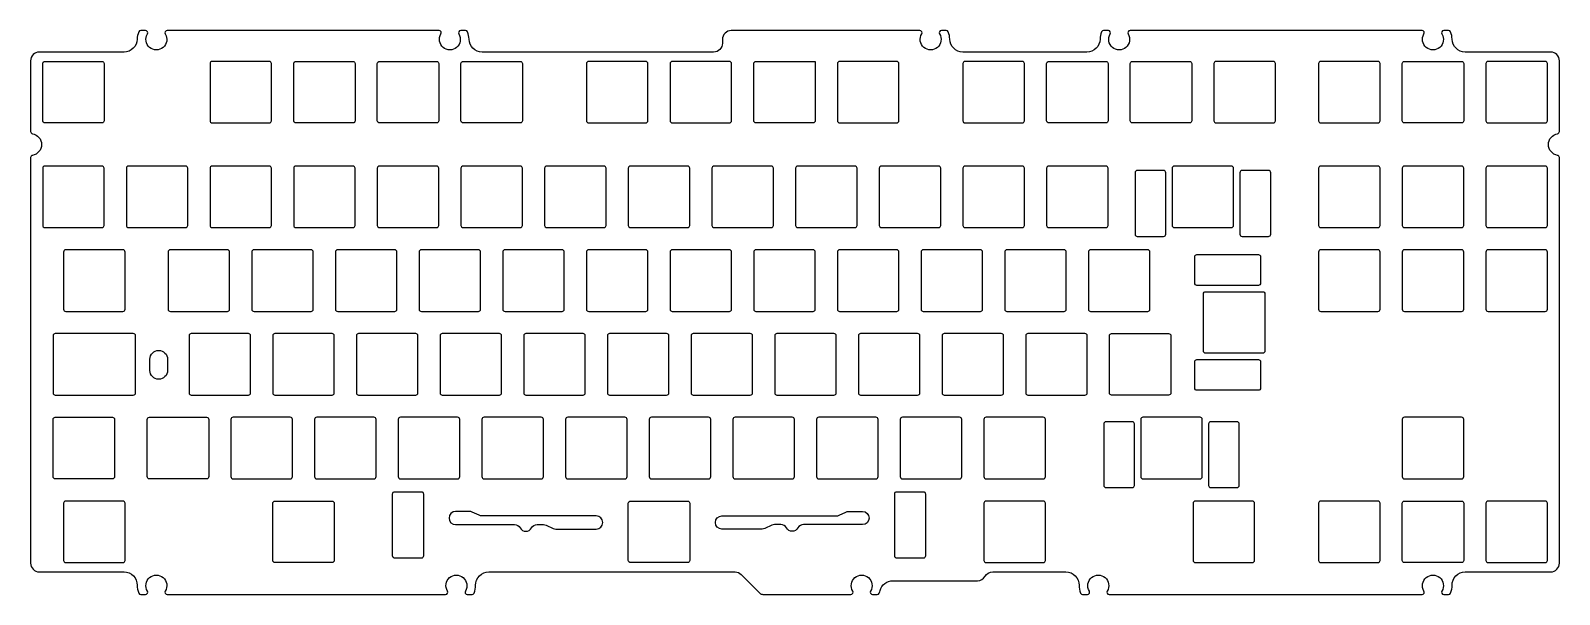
# Model space of a CAD drawing. Header units: millimetres. Extents: x -148 to 201, y -118 to 11.
import ezdxf

# ---------------------------------------------------------------- set-up
doc = ezdxf.new("R2010")
doc.units = ezdxf.units.MM
doc.layers.get('0').update_dxf_attribs({"linetype": 'CONTINUOUS'})

msp = doc.modelspace()

# ---------------------------------------------------------------- linework, layer by layer
for points in [[(-120.97, 9.77, 0.585348), (-121.4, 10.53), (-122.5, 10.53, 0.30176), (-122.96, 10.23, 0.095983), (-123.3, 8.6, -0.409607), (-126.3, 5.65), (-145.58, 5.65, 0.414214), (-147.57, 3.65), (-147.57, -12.42, 0.365977), (-147.16, -12.92, -0.845154), (-147.16, -17.85, 0.365977), (-147.57, -18.34), (-147.57, -110.61, 0.414214), (-145.58, -112.61), (-126.3, -112.61, -0.418835), (-123.3, -115.66, 0.103938), (-122.96, -117.42, 0.30176), (-122.5, -117.73), (-121.4, -117.73, 0.585348), (-120.97, -116.97, -1.780885), (-116.9, -116.97, 0.585348), (-116.48, -117.73), (-53.07, -117.73, 0.585348), (-52.64, -116.97, -1.780885), (-48.58, -116.97, 0.585348), (-48.15, -117.73), (-47.05, -117.73, 0.30176), (-46.59, -117.42, 0.103938), (-46.24, -115.66, -0.418835), (-43.24, -112.61), (12.82, -112.61, -0.198912), (14.24, -113.2), (18.47, -117.44, 0.198912), (19.18, -117.73), (39.2, -117.73, 0.585348), (39.63, -116.97, -1.780885), (43.69, -116.97, 0.585348), (44.12, -117.73), (45.22, -117.73, 0.30176), (45.68, -117.42, 0.034978), (45.88, -116.85, -0.34033), (48.78, -114.61), (68.02, -114.61, 0.267949), (69.76, -113.61, -0.267949), (71.49, -112.61), (88.17, -112.61, -0.418835), (91.17, -115.66, 0.103938), (91.51, -117.42, 0.30176), (91.97, -117.73), (93.08, -117.73, 0.585348), (93.5, -116.97, -1.780885), (97.57, -116.97, 0.585348), (98, -117.73), (169.28, -117.73, 0.585348), (169.7, -116.97, -1.780885), (173.77, -116.97, 0.585348), (174.2, -117.73), (175.3, -117.73, 0.30176), (175.76, -117.42, 0.103938), (176.1, -115.66, -0.418835), (179.1, -112.61), (198.54, -112.61, 0.414214), (200.54, -110.61), (200.54, -18.34, 0.365977), (200.12, -17.85, -0.845154), (200.12, -12.92, 0.365977), (200.54, -12.42), (200.54, 3.65, 0.414214), (198.54, 5.65), (179.1, 5.65, -0.409607), (176.1, 8.6, 0.095983), (175.76, 10.23, 0.30176), (175.3, 10.53), (174.2, 10.53, 0.585348), (173.77, 9.77, -1.780885), (169.7, 9.77, 0.585348), (169.28, 10.53), (102.76, 10.53, 0.585348), (102.33, 9.77, -1.780885), (98.27, 9.77, 0.585348), (97.84, 10.53), (96.74, 10.53, 0.30176), (96.28, 10.23, 0.095983), (95.94, 8.6, -0.409607), (92.94, 5.65), (64.72, 5.65, -0.409607), (61.72, 8.6, 0.095983), (61.38, 10.23, 0.30176), (60.92, 10.53), (59.82, 10.53, 0.585348), (59.39, 9.77, -1.780885), (55.33, 9.77, 0.585348), (54.9, 10.53), (11.96, 10.53, 0.414214), (9.96, 8.53), (9.96, 7.65, -0.414214), (7.96, 5.65), (-44.74, 5.65, -0.409607), (-47.74, 8.6, 0.095983), (-48.08, 10.23, 0.30176), (-48.54, 10.53), (-49.64, 10.53, 0.585348), (-50.07, 9.77, -1.780885), (-54.13, 9.77, 0.585348), (-54.56, 10.53), (-116.48, 10.53, 0.585348), (-116.9, 9.77, -1.780885)], [(-144.82, -9.98), (-144.82, 3.02, -0.414214), (-144.32, 3.52), (-131.32, 3.52, -0.414214), (-130.82, 3.02), (-130.82, -9.98, -0.414214), (-131.32, -10.48), (-144.32, -10.48, -0.414214)], [(-106.22, 3.52, 0.414214), (-106.72, 3.02), (-106.72, -9.98, 0.414214), (-106.22, -10.48), (-93.22, -10.48, 0.414214), (-92.72, -9.98), (-92.72, 3.02, 0.414214), (-93.22, 3.52)], [(-87.67, 3.02, -0.414214), (-87.17, 3.52), (-74.18, 3.52, -0.414214), (-73.67, 3.02), (-73.67, -9.98, -0.414214), (-74.18, -10.48), (-87.17, -10.48, -0.414214), (-87.67, -9.98)], [(-68.12, 3.52), (-55.12, 3.52, -0.414214), (-54.62, 3.02), (-54.62, -9.98, -0.414214), (-55.12, -10.48), (-68.12, -10.48, -0.414214), (-68.62, -9.98), (-68.62, 3.02, -0.414214)], [(-49.07, -10.48, -0.414214), (-49.57, -9.98), (-49.57, 3.02, -0.414214), (-49.07, 3.52), (-36.07, 3.52, -0.414214), (-35.57, 3.02), (-35.57, -9.98, -0.414214), (-36.07, -10.48)], [(-21, -9.98, 0.414214), (-20.5, -10.48), (-7.5, -10.48, 0.414214), (-7, -9.98), (-7, 3.02, 0.414214), (-7.5, 3.52), (-20.5, 3.52, 0.414214), (-21, 3.02)], [(11.55, -10.48, 0.414214), (12.05, -9.98), (12.05, 3.02, 0.414214), (11.55, 3.52), (-1.45, 3.52, 0.414214), (-1.95, 3.02), (-1.95, -9.98, 0.414214), (-1.45, -10.48)], [(31.1, -9.98, -0.414214), (30.6, -10.48), (17.6, -10.48, -0.414214), (17.1, -9.98), (17.1, 3.02, -0.414214), (17.6, 3.52), (31.1, 3.52)], [(49.65, -10.48, 0.414214), (50.15, -9.98), (50.15, 3.02, 0.414214), (49.65, 3.52), (36.65, 3.52, 0.414214), (36.15, 3.02), (36.15, -9.98, 0.414214), (36.65, -10.48)], [(64.72, -9.98, 0.414214), (65.23, -10.48), (78.23, -10.48, 0.414214), (78.73, -9.98), (78.73, 3.02, 0.414214), (78.23, 3.52), (65.23, 3.52, 0.414214), (64.72, 3.02)], [(83.78, -9.98), (83.78, 3.02, -0.414214), (84.28, 3.52), (97.28, 3.52, -0.414214), (97.78, 3.02), (97.78, -9.98, -0.414214), (97.28, -10.48), (84.28, -10.48, -0.414214)], [(103.33, 3.52), (116.33, 3.52, -0.414214), (116.83, 3.02), (116.83, -9.98, -0.414214), (116.33, -10.48), (103.33, -10.48, -0.414214), (102.83, -9.98), (102.83, 3.02, -0.414214)], [(122.38, -10.48), (135.38, -10.48, 0.414214), (135.88, -9.98), (135.88, 3.02, 0.414214), (135.38, 3.52), (122.38, 3.52, 0.414214), (121.88, 3.02), (121.88, -9.98, 0.414214)], [(145.69, 3.02), (145.69, -9.98, 0.414214), (146.19, -10.48), (159.19, -10.48, 0.414214), (159.69, -9.98), (159.69, 3.02, 0.414214), (159.19, 3.52), (146.19, 3.52, 0.414214)], [(178.74, -9.98, -0.414214), (178.24, -10.48), (165.24, -10.48, -0.414214), (164.74, -9.98), (164.74, 3.02, -0.414214), (165.24, 3.52), (178.24, 3.52, -0.414214), (178.74, 3.02)], [(184.29, -10.48), (197.29, -10.48, 0.414214), (197.79, -9.98), (197.79, 3.02, 0.414214), (197.29, 3.52), (184.29, 3.52, 0.414214), (183.79, 3.02), (183.79, -9.98, 0.414214)], [(-130.82, -20.79, 0.414214), (-131.32, -20.29), (-144.32, -20.29, 0.414214), (-144.82, -20.79), (-144.82, -33.79, 0.414214), (-144.32, -34.29), (-131.32, -34.29, 0.414214), (-130.82, -33.79)], [(-125.27, -20.29, 0.414214), (-125.77, -20.79), (-125.77, -33.79, 0.414214), (-125.27, -34.29), (-112.27, -34.29, 0.414214), (-111.77, -33.79), (-111.77, -20.79, 0.414214), (-112.27, -20.29)], [(-93.22, -20.29), (-106.22, -20.29, 0.414214), (-106.72, -20.79), (-106.72, -33.79, 0.414214), (-106.22, -34.29), (-93.22, -34.29, 0.414214), (-92.72, -33.79), (-92.72, -20.79, 0.414214)], [(-73.67, -33.79), (-73.67, -20.79, 0.414214), (-74.18, -20.29), (-87.17, -20.29, 0.414214), (-87.67, -20.79), (-87.67, -33.79, 0.414214), (-87.17, -34.29), (-74.18, -34.29, 0.414214)], [(-55.12, -34.29, 0.414214), (-54.62, -33.79), (-54.62, -20.79, 0.414214), (-55.12, -20.29), (-68.12, -20.29, 0.414214), (-68.62, -20.79), (-68.62, -33.79, 0.414214), (-68.12, -34.29)], [(-36.07, -20.29), (-49.07, -20.29, 0.414214), (-49.57, -20.79), (-49.57, -33.79, 0.414214), (-49.07, -34.29), (-36.07, -34.29, 0.414214), (-35.57, -33.79), (-35.57, -20.79, 0.414214)], [(-30.52, -20.79), (-30.52, -33.79, 0.414214), (-30.02, -34.29), (-17.02, -34.29, 0.414214), (-16.52, -33.79), (-16.52, -20.79, 0.414214), (-17.02, -20.29), (-30.02, -20.29, 0.414214)], [(-10.97, -34.29), (2.03, -34.29, 0.414214), (2.53, -33.79), (2.53, -20.79, 0.414214), (2.03, -20.29), (-10.97, -20.29, 0.414214), (-11.47, -20.79), (-11.47, -33.79, 0.414214)], [(21.57, -20.79, 0.414214), (21.08, -20.29), (8.08, -20.29, 0.414214), (7.58, -20.79), (7.58, -33.79, 0.414214), (8.08, -34.29), (21.08, -34.29, 0.414214), (21.57, -33.79)], [(40.13, -20.29), (27.13, -20.29, 0.414214), (26.62, -20.79), (26.62, -33.79, 0.414214), (27.13, -34.29), (40.13, -34.29, 0.414214), (40.63, -33.79), (40.63, -20.79, 0.414214)], [(59.18, -34.29, 0.414214), (59.68, -33.79), (59.68, -20.79, 0.414214), (59.18, -20.29), (46.18, -20.29, 0.414214), (45.68, -20.79), (45.68, -33.79, 0.414214), (46.18, -34.29)], [(78.23, -20.29), (65.23, -20.29, 0.414214), (64.72, -20.79), (64.72, -33.79, 0.414214), (65.23, -34.29), (78.23, -34.29, 0.414214), (78.73, -33.79), (78.73, -20.79, 0.414214)], [(97.78, -33.79), (97.78, -20.79, 0.414214), (97.28, -20.29), (84.28, -20.29, 0.414214), (83.78, -20.79), (83.78, -33.79, 0.414214), (84.28, -34.29), (97.28, -34.29, 0.414214)], [(125.85, -20.29), (112.85, -20.29, 0.414214), (112.35, -20.79), (112.35, -33.79, 0.414214), (112.85, -34.29), (125.85, -34.29, 0.414214), (126.35, -33.79), (126.35, -20.79, 0.414214)], [(146.19, -20.29, 0.414214), (145.69, -20.79), (145.69, -33.79, 0.414214), (146.19, -34.29), (159.19, -34.29, 0.414214), (159.69, -33.79), (159.69, -20.79, 0.414214), (159.19, -20.29)], [(178.74, -33.79), (178.74, -20.79, 0.414214), (178.24, -20.29), (165.24, -20.29, 0.414214), (164.74, -20.79), (164.74, -33.79, 0.414214), (165.24, -34.29), (178.24, -34.29, 0.414214)], [(184.29, -34.29), (197.29, -34.29, 0.414214), (197.79, -33.79), (197.79, -20.79, 0.414214), (197.29, -20.29), (184.29, -20.29, 0.414214), (183.79, -20.79), (183.79, -33.79, 0.414214)], [(110.91, -21.79, 0.414214), (110.41, -21.29), (104.41, -21.29, 0.414214), (103.91, -21.79), (103.91, -35.79, 0.414214), (104.41, -36.29), (110.41, -36.29, 0.414214), (110.91, -35.79)], [(128.29, -21.29, 0.414214), (127.79, -21.79), (127.79, -35.79, 0.414214), (128.29, -36.29), (134.29, -36.29, 0.414214), (134.79, -35.79), (134.79, -21.79, 0.414214), (134.29, -21.29)], [(-139.56, -53.34), (-126.56, -53.34, 0.414214), (-126.06, -52.84), (-126.06, -39.84, 0.414214), (-126.56, -39.34), (-139.56, -39.34, 0.414214), (-140.06, -39.84), (-140.06, -52.84, 0.414214)], [(-102.25, -39.84, 0.414214), (-102.75, -39.34), (-115.75, -39.34, 0.414214), (-116.25, -39.84), (-116.25, -52.84, 0.414214), (-115.75, -53.34), (-102.75, -53.34, 0.414214), (-102.25, -52.84)], [(-83.7, -53.34, 0.414214), (-83.2, -52.84), (-83.2, -39.84, 0.414214), (-83.7, -39.34), (-96.7, -39.34, 0.414214), (-97.2, -39.84), (-97.2, -52.84, 0.414214), (-96.7, -53.34)], [(-77.65, -39.34, 0.414214), (-78.15, -39.84), (-78.15, -52.84, 0.414214), (-77.65, -53.34), (-64.65, -53.34, 0.414214), (-64.15, -52.84), (-64.15, -39.84, 0.414214), (-64.65, -39.34)], [(-59.1, -39.84), (-59.1, -52.84, 0.414214), (-58.6, -53.34), (-45.6, -53.34, 0.414214), (-45.1, -52.84), (-45.1, -39.84, 0.414214), (-45.6, -39.34), (-58.6, -39.34, 0.414214)], [(-39.55, -53.34), (-26.55, -53.34, 0.414214), (-26.05, -52.84), (-26.05, -39.84, 0.414214), (-26.55, -39.34), (-39.55, -39.34, 0.414214), (-40.05, -39.84), (-40.05, -52.84, 0.414214)], [(-21, -39.84), (-21, -52.84, 0.414214), (-20.5, -53.34), (-7.5, -53.34, 0.414214), (-7, -52.84), (-7, -39.84, 0.414214), (-7.5, -39.34), (-20.5, -39.34, 0.414214)], [(-1.95, -52.84, 0.414214), (-1.45, -53.34), (11.55, -53.34, 0.414214), (12.05, -52.84), (12.05, -39.84, 0.414214), (11.55, -39.34), (-1.45, -39.34, 0.414214), (-1.95, -39.84)], [(30.6, -53.34, 0.414214), (31.1, -52.84), (31.1, -39.84, 0.414214), (30.6, -39.34), (17.6, -39.34, 0.414214), (17.1, -39.84), (17.1, -52.84, 0.414214), (17.6, -53.34)], [(49.65, -53.34, 0.414214), (50.15, -52.84), (50.15, -39.84, 0.414214), (49.65, -39.34), (36.65, -39.34, 0.414214), (36.15, -39.84), (36.15, -52.84, 0.414214), (36.65, -53.34)], [(68.7, -53.34, 0.414214), (69.2, -52.84), (69.2, -39.84, 0.414214), (68.7, -39.34), (55.7, -39.34, 0.414214), (55.2, -39.84), (55.2, -52.84, 0.414214), (55.7, -53.34)], [(88.25, -39.84, 0.414214), (87.75, -39.34), (74.75, -39.34, 0.414214), (74.25, -39.84), (74.25, -52.84, 0.414214), (74.75, -53.34), (87.75, -53.34, 0.414214), (88.25, -52.84)], [(93.3, -52.84, 0.414214), (93.8, -53.34), (106.8, -53.34, 0.414214), (107.3, -52.84), (107.3, -39.84, 0.414214), (106.8, -39.34), (93.8, -39.34, 0.414214), (93.3, -39.84)], [(131.99, -47.42), (117.99, -47.42, -0.414214), (117.49, -46.92), (117.49, -40.92, -0.414214), (117.99, -40.42), (131.99, -40.42, -0.414214), (132.49, -40.92), (132.49, -46.92, -0.414214)], [(159.19, -39.34), (146.19, -39.34, 0.414214), (145.69, -39.84), (145.69, -52.84, 0.414214), (146.19, -53.34), (159.19, -53.34, 0.414214), (159.69, -52.84), (159.69, -39.84, 0.414214)], [(165.24, -53.34), (178.24, -53.34, 0.414214), (178.74, -52.84), (178.74, -39.84, 0.414214), (178.24, -39.34), (165.24, -39.34, 0.414214), (164.74, -39.84), (164.74, -52.84, 0.414214)], [(183.79, -52.84, 0.414214), (184.29, -53.34), (197.29, -53.34, 0.414214), (197.79, -52.84), (197.79, -39.84, 0.414214), (197.29, -39.34), (184.29, -39.34, 0.414214), (183.79, -39.84)], [(133.49, -62.36, -0.414214), (132.99, -62.86), (119.99, -62.86, -0.414214), (119.49, -62.36), (119.49, -49.36, -0.414214), (119.99, -48.86), (132.99, -48.86, -0.414214), (133.49, -49.36)], [(-123.68, -71.89), (-123.68, -58.89, 0.414214), (-124.18, -58.39), (-141.94, -58.39, 0.414214), (-142.44, -58.89), (-142.44, -71.89, 0.414214), (-141.94, -72.39), (-124.18, -72.39, 0.414214)], [(-97.49, -58.89, 0.414214), (-97.99, -58.39), (-110.99, -58.39, 0.414214), (-111.49, -58.89), (-111.49, -71.89, 0.414214), (-110.99, -72.39), (-97.99, -72.39, 0.414214), (-97.49, -71.89)], [(-91.94, -72.39), (-78.94, -72.39, 0.414214), (-78.44, -71.89), (-78.44, -58.89, 0.414214), (-78.94, -58.39), (-91.94, -58.39, 0.414214), (-92.44, -58.89), (-92.44, -71.89, 0.414214)], [(-73.39, -58.89), (-73.39, -71.89, 0.414214), (-72.89, -72.39), (-59.89, -72.39, 0.414214), (-59.39, -71.89), (-59.39, -58.89, 0.414214), (-59.89, -58.39), (-72.89, -58.39, 0.414214)], [(-40.34, -71.89), (-40.34, -58.89, 0.414214), (-40.84, -58.39), (-53.84, -58.39, 0.414214), (-54.34, -58.89), (-54.34, -71.89, 0.414214), (-53.84, -72.39), (-40.84, -72.39, 0.414214)], [(-21.29, -71.89), (-21.29, -58.89, 0.414214), (-21.79, -58.39), (-34.79, -58.39, 0.414214), (-35.29, -58.89), (-35.29, -71.89, 0.414214), (-34.79, -72.39), (-21.79, -72.39, 0.414214)], [(-15.74, -72.39), (-2.74, -72.39, 0.414214), (-2.24, -71.89), (-2.24, -58.89, 0.414214), (-2.74, -58.39), (-15.74, -58.39, 0.414214), (-16.24, -58.89), (-16.24, -71.89, 0.414214)], [(16.31, -72.39, 0.414214), (16.81, -71.89), (16.81, -58.89, 0.414214), (16.31, -58.39), (3.31, -58.39, 0.414214), (2.81, -58.89), (2.81, -71.89, 0.414214), (3.31, -72.39)], [(35.86, -58.89, 0.414214), (35.36, -58.39), (22.36, -58.39, 0.414214), (21.86, -58.89), (21.86, -71.89, 0.414214), (22.36, -72.39), (35.36, -72.39, 0.414214), (35.86, -71.89)], [(54.91, -58.89, 0.414214), (54.41, -58.39), (41.41, -58.39, 0.414214), (40.91, -58.89), (40.91, -71.89, 0.414214), (41.41, -72.39), (54.41, -72.39, 0.414214), (54.91, -71.89)], [(73.46, -72.39, 0.414214), (73.96, -71.89), (73.96, -58.89, 0.414214), (73.46, -58.39), (60.46, -58.39, 0.414214), (59.96, -58.89), (59.96, -71.89, 0.414214), (60.46, -72.39)], [(79.01, -58.89), (79.01, -71.89, 0.414214), (79.51, -72.39), (92.51, -72.39, 0.414214), (93.01, -71.89), (93.01, -58.89, 0.414214), (92.51, -58.39), (79.51, -58.39, 0.414214)], [(111.56, -58.39, -0.414214), (112.06, -58.89), (112.06, -71.89, -0.414214), (111.56, -72.39), (98.56, -72.39, -0.414214), (98.06, -71.89), (98.06, -58.89, -0.414214), (98.56, -58.39)], [(-116.39, -64.23), (-116.39, -66.78, -1), (-120.39, -66.78), (-120.39, -64.23, -1)], [(131.99, -64.3, -0.414214), (132.49, -64.8), (132.49, -70.8, -0.414214), (131.99, -71.3), (117.99, -71.3, -0.414214), (117.49, -70.8), (117.49, -64.8, -0.414214), (117.99, -64.3)], [(-142.44, -77.94, -0.414214), (-141.94, -77.44), (-128.94, -77.44, -0.414214), (-128.44, -77.94), (-128.44, -90.94, -0.414214), (-128.94, -91.44), (-141.94, -91.44, -0.414214), (-142.44, -90.94)], [(-120.51, -77.44), (-107.51, -77.44, -0.414214), (-107.01, -77.94), (-107.01, -90.94, -0.414214), (-107.51, -91.44), (-120.51, -91.44, -0.414214), (-121.01, -90.94), (-121.01, -77.94, -0.414214)], [(-101.46, -77.44, 0.414214), (-101.96, -77.94), (-101.96, -90.94, 0.414214), (-101.46, -91.44), (-88.46, -91.44, 0.414214), (-87.96, -90.94), (-87.96, -77.94, 0.414214), (-88.46, -77.44)], [(-68.91, -77.94, 0.414214), (-69.41, -77.44), (-82.41, -77.44, 0.414214), (-82.91, -77.94), (-82.91, -90.94, 0.414214), (-82.41, -91.44), (-69.41, -91.44, 0.414214), (-68.91, -90.94)], [(-63.36, -91.44), (-50.36, -91.44, 0.414214), (-49.86, -90.94), (-49.86, -77.94, 0.414214), (-50.36, -77.44), (-63.36, -77.44, 0.414214), (-63.86, -77.94), (-63.86, -90.94, 0.414214)], [(-30.81, -77.94, 0.414214), (-31.31, -77.44), (-44.31, -77.44, 0.414214), (-44.81, -77.94), (-44.81, -90.94, 0.414214), (-44.31, -91.44), (-31.31, -91.44, 0.414214), (-30.81, -90.94)], [(-11.76, -77.94, 0.414214), (-12.26, -77.44), (-25.26, -77.44, 0.414214), (-25.76, -77.94), (-25.76, -90.94, 0.414214), (-25.26, -91.44), (-12.26, -91.44, 0.414214), (-11.76, -90.94)], [(7.29, -77.94, 0.414214), (6.79, -77.44), (-6.21, -77.44, 0.414214), (-6.71, -77.94), (-6.71, -90.94, 0.414214), (-6.21, -91.44), (6.79, -91.44, 0.414214), (7.29, -90.94)], [(25.84, -77.44), (12.84, -77.44, 0.414214), (12.34, -77.94), (12.34, -90.94, 0.414214), (12.84, -91.44), (25.84, -91.44, 0.414214), (26.34, -90.94), (26.34, -77.94, 0.414214)], [(31.89, -77.44, 0.414214), (31.39, -77.94), (31.39, -90.94, 0.414214), (31.89, -91.44), (44.89, -91.44, 0.414214), (45.39, -90.94), (45.39, -77.94, 0.414214), (44.89, -77.44)], [(63.94, -91.44, 0.414214), (64.44, -90.94), (64.44, -77.94, 0.414214), (63.94, -77.44), (50.94, -77.44, 0.414214), (50.44, -77.94), (50.44, -90.94, 0.414214), (50.94, -91.44)], [(82.99, -91.44, 0.414214), (83.49, -90.94), (83.49, -77.94, 0.414214), (82.99, -77.44), (69.99, -77.44, 0.414214), (69.49, -77.94), (69.49, -90.94, 0.414214), (69.99, -91.44)], [(103.27, -78.44), (97.27, -78.44, 0.414214), (96.77, -78.94), (96.77, -92.94, 0.414214), (97.27, -93.44), (103.27, -93.44, 0.414214), (103.77, -92.94), (103.77, -78.94, 0.414214)], [(105.71, -91.44), (118.71, -91.44, 0.414214), (119.21, -90.94), (119.21, -77.94, 0.414214), (118.71, -77.44), (105.71, -77.44, 0.414214), (105.21, -77.94), (105.21, -90.94, 0.414214)], [(127.64, -78.94, 0.414214), (127.14, -78.44), (121.14, -78.44, 0.414214), (120.64, -78.94), (120.64, -92.94, 0.414214), (121.14, -93.44), (127.14, -93.44, 0.414214), (127.64, -92.94)], [(178.74, -90.94), (178.74, -77.94, 0.414214), (178.24, -77.44), (165.24, -77.44, 0.414214), (164.74, -77.94), (164.74, -90.94, 0.414214), (165.24, -91.44), (178.24, -91.44, 0.414214)], [(-140.06, -96.99), (-140.06, -109.99, 0.414214), (-139.56, -110.49), (-126.56, -110.49, 0.414214), (-126.06, -109.99), (-126.06, -96.99, 0.414214), (-126.56, -96.49), (-139.56, -96.49, 0.414214)], [(-92.44, -109.99), (-92.44, -96.99, -0.414214), (-91.94, -96.49), (-78.94, -96.49, -0.414214), (-78.44, -96.99), (-78.44, -109.99, -0.414214), (-78.94, -110.49), (-91.94, -110.49, -0.414214)], [(-64.62, -94.36), (-58.62, -94.36, -0.414214), (-58.12, -94.86), (-58.12, -108.99, -0.414214), (-58.62, -109.49), (-64.62, -109.49, -0.414214), (-65.13, -108.99), (-65.13, -94.86, -0.414214)], [(-11.47, -109.99), (-11.47, -96.99, -0.414214), (-10.97, -96.49), (2.03, -96.49, -0.414214), (2.53, -96.99), (2.53, -109.99, -0.414214), (2.03, -110.49), (-10.97, -110.49, -0.414214)], [(49.68, -94.36), (55.68, -94.36, -0.414214), (56.18, -94.86), (56.18, -108.99, -0.414214), (55.68, -109.49), (49.68, -109.49, -0.414214), (49.18, -108.99), (49.18, -94.86, -0.414214)], [(82.99, -110.49, 0.414214), (83.49, -109.99), (83.49, -96.99, 0.414214), (82.99, -96.49), (69.99, -96.49, 0.414214), (69.49, -96.99), (69.49, -109.99, 0.414214), (69.99, -110.49)], [(131.11, -96.99, 0.414214), (130.61, -96.49), (117.61, -96.49, 0.414214), (117.11, -96.99), (117.11, -109.99, 0.414214), (117.61, -110.49), (130.61, -110.49, 0.414214), (131.11, -109.99)], [(159.69, -109.99), (159.69, -96.99, 0.414214), (159.19, -96.49), (146.19, -96.49, 0.414214), (145.69, -96.99), (145.69, -109.99, 0.414214), (146.19, -110.49), (159.19, -110.49, 0.414214)], [(178.24, -110.49), (165.24, -110.49, -0.414214), (164.74, -109.99), (164.74, -96.99, -0.414214), (165.24, -96.49), (178.24, -96.49, -0.414214), (178.74, -96.99), (178.74, -109.99, -0.414214)], [(197.79, -109.99), (197.79, -96.99, 0.414214), (197.29, -96.49), (184.29, -96.49, 0.414214), (183.79, -96.99), (183.79, -109.99, 0.414214), (184.29, -110.49), (197.29, -110.49, 0.414214)], [(-50.8, -101.86), (-37.4, -101.86, -0.267949), (-36.1, -102.61, 0.57735), (-33.5, -102.61, -0.267949), (-32.2, -101.86), (-30.78, -101.86, -0.109518), (-30.14, -102), (-28.6, -102.72, 0.109518), (-27.97, -102.86), (-18.8, -102.86, 1), (-18.8, -99.86), (-44.82, -99.86, -0.109518), (-45.46, -99.72), (-47, -99, 0.109518), (-47.63, -98.86), (-50.8, -98.86, 1)], [(41.85, -101.86), (28.45, -101.86, 0.267949), (27.15, -102.61, -0.57735), (24.55, -102.61, 0.267949), (23.25, -101.86), (21.83, -101.86, 0.109518), (21.19, -102), (19.65, -102.72, -0.109518), (19.02, -102.86), (9.85, -102.86, -1), (9.85, -99.86), (35.87, -99.86, 0.109518), (36.51, -99.72), (38.05, -99, -0.109518), (38.68, -98.86), (41.85, -98.86, -1)]]:
    msp.add_lwpolyline(points, format="xyb", close=True)

doc.saveas('drawing.dxf')
